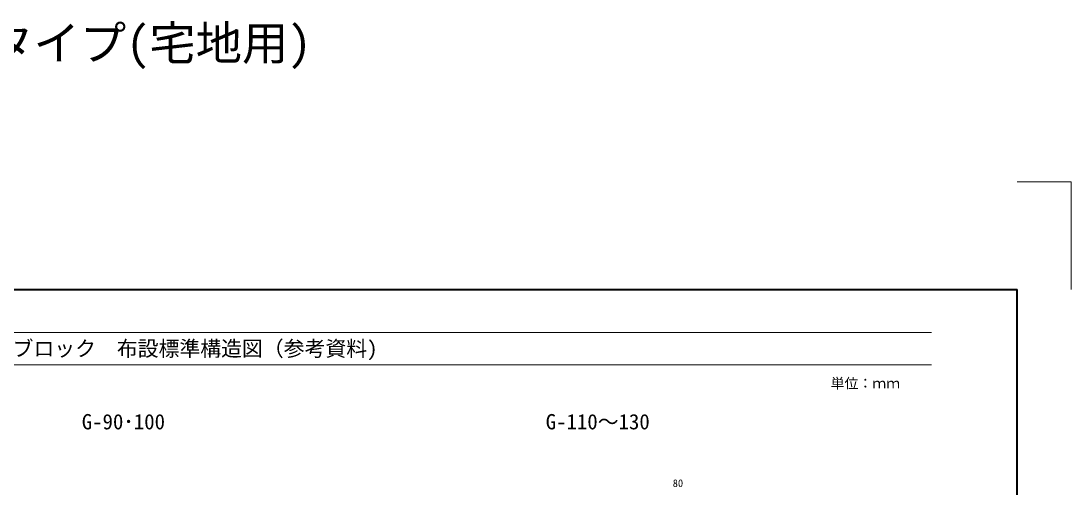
# Model space of a CAD drawing. Units: millimetres at full size, sheet at 1:40; details may follow other scales. Extents: x 221193 to 264773, y 874627 to 883926.
# Drawn here: x 224234 to 230103, y 881319 to 883926 of the extents above; entities that cross this region are included whole.
import ezdxf
from ezdxf.enums import TextEntityAlignment as Align

# ---------------------------------------------------------------- set-up
doc = ezdxf.new("R2010")
doc.units = ezdxf.units.MM
doc.header["$LTSCALE"] = 40
for name, color, linetype, lineweight in [('0_2', 7, 'Continuous', 15), ('Defpoints_3', 8, 'Continuous', 0), ('図枠', 7, 'Continuous', 5), ('寸法線', 7, 'Continuous', 13)]:
    doc.layers.add(name, color=color, linetype=linetype, lineweight=lineweight)
doc.styles.add('ＭＳ ゴシック', font='')
doc.styles.get('ＭＳ ゴシック').set_extended_font_data('MS Gothic')

msp = doc.modelspace()

# ---------------------------------------------------------------- linework, layer by layer
at = {"layer": 'Defpoints_3', "color": 7, "lineweight": 13}
for p in [(229802.83, 883027.44), (230102.83, 882427.44)]:
    msp.add_line(p, (230102.83, 883027.44), dxfattribs=at)
at = {"layer": '図枠', "lineweight": 40}
for p in [(221492.83, 882427.44), (229802.83, 877027.44)]:
    msp.add_line(p, (229802.83, 882427.44), dxfattribs=at)
at = {"layer": '図枠', "lineweight": 13}
for p, q in [((221972.83, 882187.44), (229322.83, 882187.44)), ((221972.83, 882007.44), (229322.83, 882007.44))]:
    msp.add_line(p, q, dxfattribs=at)

# ---------------------------------------------------------------- texts
at = {"layer": '0_2', "style": 'ＭＳ ゴシック'}
for s, p in [('G-90･100', (224573.77, 881689.09)), ('G-110～130', (227166.77, 881689.09))]:
    msp.add_text(s, height=85.45, dxfattribs=at).set_placement(p, align=Align.MIDDLE_LEFT)
at = {"layer": '図枠', "style": 'ＭＳ ゴシック'}
for s, height, p in [('\u3000エルフォームＧタイプ(宅地用)', 189.9, (221972.83, 883803.02)), ('\u3000エルフォームＧタイプ(宅地用)・ベースブロック\u3000布設標準構造図（参考資料)', 85.45, (221972.83, 882097.44))]:
    msp.add_text(s, height=height, dxfattribs=at).set_placement(p, align=Align.MIDDLE_LEFT)
msp.add_text('単位：ｍｍ', height=56.96, dxfattribs=at).set_placement((228953.43, 881903.44), align=Align.MIDDLE_CENTER)
at = {"layer": '寸法線', "style": 'ＭＳ ゴシック'}
msp.add_text('80', height=42.72, dxfattribs=at).set_placement((227905.83, 881345.96), align=Align.MIDDLE_CENTER)

doc.saveas('drawing.dxf')
